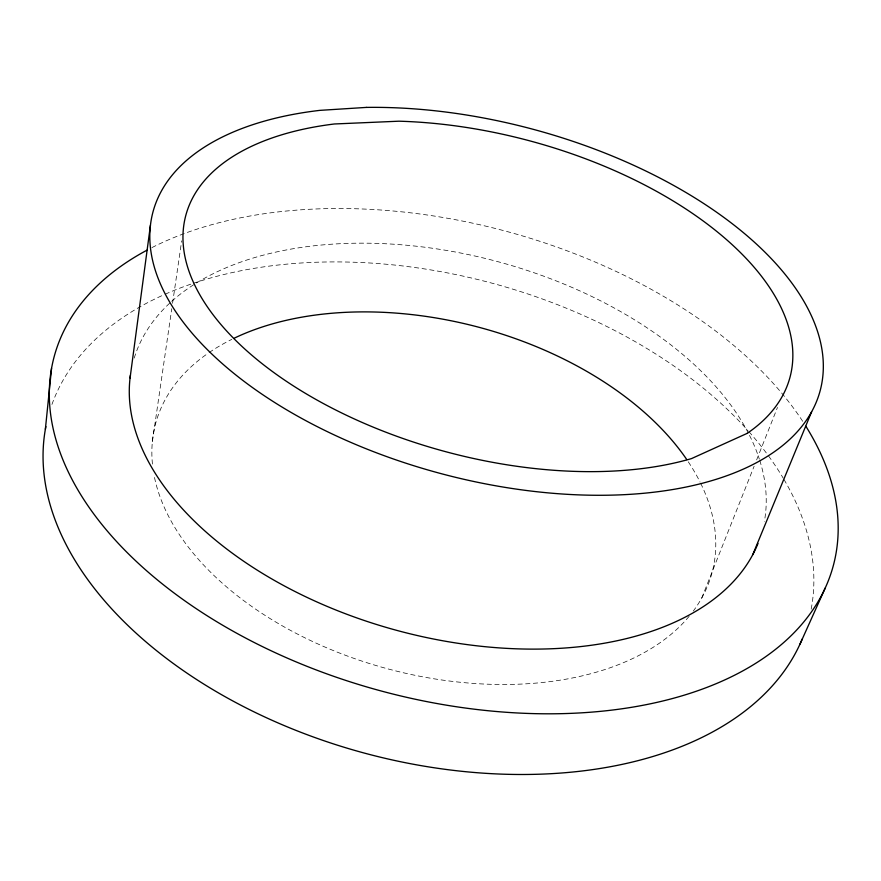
<?xml version="1.0" encoding="UTF-8"?>
<svg xmlns="http://www.w3.org/2000/svg" width="881" height="881" viewBox="0 0 881 881"><rect width="100%" height="100%" fill="white"/><g stroke="black" fill="none" stroke-linecap="round" stroke-linejoin="round"><path stroke-width="0.66" stroke-dasharray="4.41 3.3" d="M152.358 441.678L171.773 308.702M172.566 303.273L181.673 240.854M701.75 597.99L754.103 466.269M756.647 459.882L777.483 407.44M51.946 404.423A393.631 243.464 15 0 1 163.921 294.761M165.154 294.21A393.631 243.464 15 0 1 191.97 283.77M193.28 283.33A393.631 243.464 15 0 1 747.958 430.589M748.861 431.591A393.631 243.464 15 0 1 767.714 454.849M768.518 455.94A393.631 243.464 15 0 1 783.253 478.229M783.958 479.418A393.631 243.464 15 0 1 811.17 609.178M700.67 483.295A288.032 176.762 15 0 1 693.292 611.051M689.129 616.326A288.032 176.762 15 0 1 389.699 669.362A288.032 176.762 15 0 1 154.021 475.002M152.446 464.078A288.032 176.762 15 0 1 207.993 353.336M209.105 352.576A288.032 176.762 15 0 1 231.769 339.383M688.292 461.831A288.032 176.762 15 0 1 700.065 482.083M134.231 358.06A325.706 191.155 15 0 1 170.683 302.26M171.707 301.335A325.706 191.155 15 0 1 478.042 256.723A325.706 191.155 15 0 1 748.883 434.124M749.511 435.357A325.706 191.155 15 0 1 759.345 459.133M759.763 460.433A325.706 191.155 15 0 1 764.4 521.365M151.928 247.605A403.344 238.189 15 0 1 802.921 421.647"/><path stroke-width="1.32" d="M45.372 429.234L51.55 368.346M130.069 378.004L150.42 225.393M752.737 554.733L811.621 411.801M800.003 644.11L825.211 588.056M802.206 639.055A393.631 243.464 15 0 1 358.016 751.339A393.631 243.464 15 0 1 45.867 426.569M234.302 338.15A288.032 176.762 15 0 1 686.795 459.596M758.012 543.456A325.706 191.155 15 0 1 398.278 630.785A325.706 191.155 15 0 1 130.41 375.284M805.862 426.25A403.344 238.189 15 0 1 651.797 703.501A403.344 238.189 15 0 1 142.964 567.529A403.344 238.189 15 0 1 146.984 250.182M747.143 433.375L691.508 458.594A312.744 161.003 15 0 1 241.372 345.859A312.744 161.003 15 0 1 334.384 123.979L398.983 121.193A312.744 161.003 15 0 1 729.545 242.297A312.744 161.003 15 0 1 747.143 433.375M366.386 107.405L319.847 110.367A345.363 178.215 15 0 0 301.919 418.541A345.363 178.215 15 0 0 821.378 385.559A345.363 178.215 15 0 0 366.386 107.405"/></g></svg>
